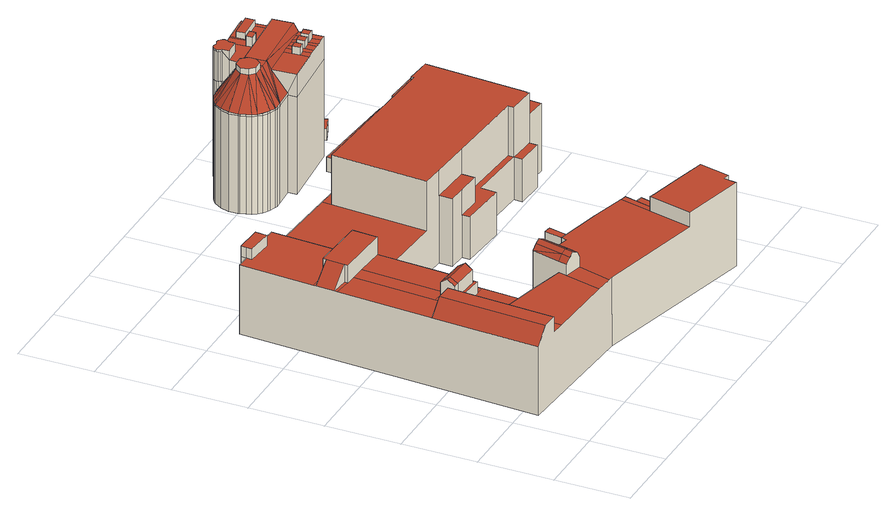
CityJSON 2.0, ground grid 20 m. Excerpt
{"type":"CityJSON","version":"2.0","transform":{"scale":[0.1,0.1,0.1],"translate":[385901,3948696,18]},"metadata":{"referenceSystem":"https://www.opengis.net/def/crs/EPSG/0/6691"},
"CityObjects":{
"building1":{"type":"Building","attributes":{"name":"都立日比谷高等学校","延べ面積換算係数":"1","大字・町コード":"46","町・丁目コード":"2","13+区市町村コード+大字・町コード+町・丁目コード":"13101046002","class":"3002","usage":"422","measuredHeight":25.4,"storeysAboveGround":5,"storeysBelowGround":1,"LandSlideRiskAttribute.description":"1","LandSlideRiskAttribute.areaType":"1","BuildingDetailAttribute.buildingRoofEdgeArea":5853.77,"BuildingDetailAttribute.fireproofStructureType":"1001","BuildingDetailAttribute.urbanPlanType":"21","BuildingDetailAttribute.areaClassificationType":"22","BuildingDetailAttribute.districtsAndZonesType":"10","BuildingDetailAttribute.landUseType":"214","BuildingDetailAttribute.detailedUsage":"1121","BuildingDetailAttribute.specifiedBuildingCoverageRate":80,"BuildingDetailAttribute.specifiedFloorAreaRate":500,"BuildingDetailAttribute.surveyYear":2021,"BuildingIDAttribute.prefecture":"13","BuildingIDAttribute.city":"13101"},"address":[{"country":"日本","locality":"東京都千代田区永田町二丁目"}],"geometry":[{"type":"Solid","lod":"2","boundaries":[[[[0,1,2,3,4,5,6,7,8,9,10,11,12,13,14,15,16,17,18,19,20,21,22,23,24,25,26,27,28,29,30,31,32,33,34,35,36,37,38,39,40,41,42,43,44,45,46,47,48,49,50,51,52,53,54,55,56,57,58,59,60,61,62]],[[63,64,65,66,67,68,69]],[[70,71,72,73]],[[74,75,76,77,78,79,80]],[[81,82,83,84]],[[85,86,87,88]],[[89,90,91,92,93]],[[94,95,96,97,98,99,100,101,102,103,104,105]],[[106,107,108,109,110,111,112,113,114,115,116,117,118,119]],[[120,121,122]],[[123,124,125,126]],[[123,126,127,128,129,130]],[[131,132,86,85]],[[133,134,135,136]],[[134,137,138,135]],[[139,140,141,142]],[[143,144,145,146]],[[87,86,147]],[[148,149,150,151,152,153,154,155]],[[66,156,157,67]],[[91,90,158,159]],[[160,120,132,131]],[[161,162,163,164,165,166,146,145,167,168,169,170,171]],[[172,173,174,175,125,124,176,177,178,179,180]],[[147,86,181]],[[179,178,182,183]],[[184,185,186,187]],[[86,132,188,181]],[[68,189,190,191]],[[80,79,143,157]],[[192,193,135,138]],[[194,140,139,195,196,197]],[[198,191,190,199]],[[200,120,122]],[[201,142,141,202,203]],[[204,205,206,71,70]],[[207,208,209,210,211]],[[121,120,160,212]],[[213,214,215,216]],[[217,218,219,220,221]],[[222,223,224,225,226,227,228,229]],[[202,230,231,232,130,129,203]],[[233,234,235,236,237,238,239,240,241,242,243,244,245,246]],[[132,120,200,188]],[[135,193,247,136]],[[248,206,205,249]],[[65,64,250,194,197]],[[81,153,152,251,252,82]],[[215,253,254,255,256,257,258,259]],[[231,230,250,64,63]],[[228,227,260,261]],[[101,100,8,7]],[[81,84,30,29,154,153]],[[136,247,230,202]],[[138,137,140,194]],[[257,256,43,42]],[[13,176,124,123,130,232,199,190,189,14]],[[220,219,45,44]],[[208,207,165,164]],[[12,262,224,223,177,176,13]],[[147,61,60,127,126,88,87]],[[242,241,57,56]],[[110,109,215,214]],[[159,158,239,238]],[[209,208,164,163]],[[112,111,263,72]],[[225,224,262,264]],[[133,136,202,141]],[[39,215,259,40]],[[207,211,265,165]],[[10,266,267,264,11]],[[145,77,167]],[[161,171,19,18]],[[196,195,159,238,237]],[[74,80,156,66]],[[170,169,21,20]],[[118,117,83,82]],[[213,216,38,37]],[[33,249,205,204,34]],[[236,235,49,48]],[[9,99,98,266,10]],[[95,94,2,1]],[[1,0,172,180,95]],[[258,257,42,41]],[[150,149,26,25]],[[241,240,58,57]],[[93,92,203,129]],[[104,103,5,4]],[[35,73,72,263,36]],[[63,198,199,232,231]],[[173,172,0,62]],[[152,151,167]],[[17,265,211,210,162,161,18]],[[143,79,144]],[[73,35,34,204,70]],[[69,68,191]],[[180,179,183,186,185,96,95]],[[245,244,54,53]],[[246,245,53,52]],[[183,182,187,186]],[[260,267,266,98]],[[148,155,28,27]],[[100,99,9,8]],[[103,102,6,5]],[[156,80,157]],[[79,78,145,144]],[[196,75,74,66,65,197]],[[217,221,256,255]],[[235,234,50,49]],[[167,151,23]],[[237,236,48,47]],[[223,222,178,177]],[[185,184,97,96]],[[89,93,129,128]],[[249,33,32,116,115,248]],[[107,106,219,218]],[[193,192,250,230,247]],[[192,138,194,250]],[[226,225,264,267]],[[43,256,221,220,44]],[[268,196,237,47,46,251]],[[165,265,17,16]],[[169,168,22,21]],[[171,170,20,19]],[[251,46,45,219,106,119,252]],[[92,91,201,203]],[[239,158,90,89,59,58,240]],[[222,229,182,178]],[[67,157,143,146,166,15,14,189,68]],[[201,91,159,195,139,142]],[[244,243,55,54]],[[216,215,39,38]],[[122,121,175,174]],[[77,152,167]],[[254,253,108,107,218]],[[114,113,71,206]],[[94,105,3,2]],[[229,228,261,182]],[[218,217,255,254]],[[31,83,117,116,32]],[[59,89,128,127,60]],[[77,76,268,251,152]],[[155,154,29,28]],[[166,165,16,15]],[[227,226,267,260]],[[23,151,24]],[[243,242,56,55]],[[181,188,200,122,174,173,62,61,147]],[[191,198,63,69]],[[102,101,7,6]],[[151,150,25,24]],[[109,108,253,215]],[[131,85,88,126,125,212,160]],[[97,184,261,260,98]],[[78,77,145]],[[182,261,184,187]],[[168,167,23,22]],[[113,112,72,71]],[[213,37,36,263,111,110,214]],[[105,104,4,3]],[[233,246,52,51]],[[84,83,31,30]],[[210,209,163,162]],[[149,148,27,26]],[[119,118,82,252]],[[234,233,51,50]],[[115,114,206,248]],[[259,258,41,40]],[[264,262,12,11]],[[134,133,141,140,137]],[[76,75,196,268]],[[121,212,125,175]]]],"semantics":{"surfaces":[{"type":"GroundSurface"},{"type":"RoofSurface"},{"type":"WallSurface"}],"values":[[0,1,1,1,1,1,1,1,1,1,1,1,1,1,1,1,1,1,1,1,1,1,1,1,1,1,1,1,1,1,1,1,1,1,1,1,1,1,1,1,1,1,1,1,1,1,1,1,1,1,2,2,2,2,2,2,2,2,2,2,2,2,2,2,2,2,2,2,2,2,2,2,2,2,2,2,2,2,2,2,2,2,2,2,2,2,2,2,2,2,2,2,2,2,2,2,2,2,2,2,2,2,2,2,2,2,2,2,2,2,2,2,2,2,2,2,2,2,2,2,2,2,2,2,2,2,2,2,2,2,2,2,2,2,2,2,2,2,2,2,2,2,2,2,2,2,2,2,2,2,2,2,2,2,2,2,2,2,2,2,2,2,2,2,2,2,2,2,2,2,2,2]]}}]},
"building2":{"type":"Building","attributes":{"延べ面積換算係数":"1","大字・町コード":"46","町・丁目コード":"2","13+区市町村コード+大字・町コード+町・丁目コード":"13101046002","class":"3002","usage":"401","measuredHeight":36.8,"storeysAboveGround":6,"storeysBelowGround":1,"RiverFloodingRiskAttribute.description":"10","RiverFloodingRiskAttribute.rank":"1","RiverFloodingRiskAttribute.depth":0.04,"RiverFloodingRiskAttribute.adminType":"2","RiverFloodingRiskAttribute.scale":"2","BuildingDetailAttribute.buildingRoofEdgeArea":596.88,"BuildingDetailAttribute.fireproofStructureType":"1001","BuildingDetailAttribute.urbanPlanType":"21","BuildingDetailAttribute.areaClassificationType":"22","BuildingDetailAttribute.districtsAndZonesType":"10","BuildingDetailAttribute.landUseType":"212","BuildingDetailAttribute.detailedUsage":"1210","BuildingDetailAttribute.specifiedBuildingCoverageRate":80,"BuildingDetailAttribute.specifiedFloorAreaRate":500,"BuildingDetailAttribute.surveyYear":2021,"BuildingIDAttribute.prefecture":"13","BuildingIDAttribute.city":"13101"},"address":[{"country":"日本","locality":"東京都千代田区永田町二丁目"}],"geometry":[{"type":"Solid","lod":"2","boundaries":[[[[269,270,271,272,273,274,275,276,277,278,279,280,281,282,283,284,285,286,287,288,289,290,291,292,293,294,295,296,297,298,299,300,301,302,303,304,305,306,307,308,309,310,311,312,313,314,315,316,317]],[[318,319,320]],[[321,322,323]],[[324,321,323]],[[325,326,327,328]],[[329,330,331]],[[332,333,334,335,336,337,338,339,340,341,342,343,344,345,346,347,348,349,350,351,352]],[[353,329,354]],[[355,356,357,358]],[[359,354,329]],[[318,360,319]],[[361,318,320]],[[362,363,364,365]],[[366,359,367]],[[368,331,369]],[[370,371,320]],[[353,372,329]],[[373,374,375,376]],[[366,377,359]],[[378,379,380]],[[381,382,383]],[[361,320,371]],[[384,385,386,355,358,328,327,387]],[[384,387,388,389]],[[390,391,392]],[[366,393,377]],[[394,391,390]],[[395,396,397,373,376,398,399,400]],[[401,402,397,396]],[[354,359,377]],[[403,320,404]],[[405,399,398,406]],[[407,408,409,410]],[[411,378,380]],[[366,367,360,318,361,383,393]],[[392,391,412]],[[413,414,415,416]],[[417,418,419,420]],[[371,421,385,384,389,422,423,381,361]],[[424,331,368,323]],[[425,426,427,405,406,428]],[[429,411,380]],[[422,430,431,423]],[[319,379,404]],[[322,380,424]],[[320,319,404]],[[369,331,330]],[[432,433,434,435,436,437,438,439]],[[379,424,380]],[[382,440,393,383]],[[389,388,326,325,441,442,430,422]],[[395,400,427,426]],[[443,444,442,441]],[[445,446,447,448]],[[372,330,329]],[[385,421,449,386]],[[361,381,383]],[[357,356,449,421,371,450]],[[378,404,379]],[[401,451,452,453,454,455,456,390,375,374,402]],[[322,424,323]],[[423,431,444,443,457,381]],[[458,323,368,459]],[[460,341,340,461]],[[462,370,320,463]],[[278,464,465,279]],[[307,466,467,308]],[[306,468,466,307]],[[280,469,470,281]],[[444,409,408,442]],[[471,472,473,474]],[[388,420,419,326]],[[475,372,353,476]],[[295,477,478,296]],[[456,344,343,479]],[[283,459,480,284]],[[481,342,341,460]],[[304,474,482,305]],[[483,450,370,462]],[[309,484,485,310]],[[463,320,403,486]],[[315,487,488,316]],[[296,478,489,297]],[[490,330,372,475]],[[478,461,491,489]],[[327,418,417,387]],[[457,492,381]],[[316,488,493,317]],[[459,368,369,480]],[[470,324,323,458]],[[456,394,390]],[[405,415,414,399]],[[282,458,459,283]],[[494,454,453,495]],[[449,363,362,386]],[[285,490,475,286]],[[317,493,492,269]],[[299,496,497,300]],[[387,417,420,388]],[[300,497,498,301]],[[491,339,338,499]],[[484,500,501,485]],[[367,437,436,360]],[[502,354,377,392]],[[472,333,332,473]],[[273,486,503,274]],[[504,350,349,505]],[[331,432,439,329]],[[312,506,494,313]],[[497,507,508,498]],[[509,351,350,504]],[[279,465,469,280]],[[311,510,506,312]],[[464,380,322,465]],[[479,343,342,481]],[[305,482,468,306]],[[501,347,346,511]],[[467,505,500,484]],[[297,489,512,298]],[[455,345,344,456]],[[440,382,428]],[[391,394,292,291,513]],[[440,428,406,398,376,375,390,393]],[[382,381,428]],[[313,494,495,314]],[[286,475,476,287]],[[377,390,392]],[[270,483,462,271]],[[500,348,347,501]],[[489,491,499,512]],[[302,514,471,303]],[[515,479,481,516]],[[482,517,509,468]],[[281,470,458,282]],[[505,349,348,500]],[[498,508,518,514]],[[486,403,404,503]],[[519,337,336,507]],[[492,425,381]],[[511,346,345,455]],[[292,394,515,293]],[[520,411,429,521]],[[521,429,380,464]],[[298,512,496,299]],[[487,452,451,488]],[[468,509,504,466]],[[271,462,463,272]],[[326,419,418,327]],[[288,502,392,289]],[[465,322,321,469]],[[512,499,519,496]],[[287,476,502,288]],[[495,453,452,487]],[[507,336,335,508]],[[461,340,339,491]],[[485,501,511,510]],[[294,516,477,295]],[[355,365,364,356]],[[517,352,351,509]],[[442,408,407,430]],[[508,335,334,518]],[[374,446,445,402]],[[319,435,434,379]],[[496,519,507,497]],[[424,433,432,331]],[[356,364,363,449]],[[397,448,447,373]],[[402,445,448,397]],[[506,455,454,494]],[[276,520,521,277]],[[477,460,461,478]],[[499,338,337,519]],[[393,390,377]],[[275,522,520,276]],[[474,473,517,482]],[[277,521,464,278]],[[329,439,438,359]],[[394,456,479,515]],[[391,513,291,290,412]],[[510,511,455,506]],[[469,321,324,470]],[[400,413,416,427]],[[516,481,460,477]],[[381,425,428]],[[303,471,474,304]],[[431,410,409,444]],[[289,392,412,290]],[[284,480,490,285]],[[360,436,435,319]],[[293,515,516,294]],[[272,463,486,273]],[[466,504,505,467]],[[427,416,415,405]],[[493,425,492]],[[488,451,401,396,395,426,425,493]],[[373,447,446,374]],[[430,407,410,431]],[[473,332,352,517]],[[514,518,472,471]],[[310,485,510,311]],[[399,414,413,400]],[[359,438,437,367]],[[476,353,354,502]],[[386,362,365,355]],[[480,369,330,490]],[[301,498,514,302]],[[314,495,487,315]],[[492,457,443,441,325,328,358,357,450,483]],[[503,404,378,522]],[[274,503,522,275]],[[522,378,411,520]],[[269,492,483,270]],[[308,467,484,309]],[[379,434,433,424]],[[518,334,333,472]],[[370,450,371]]]],"semantics":{"surfaces":[{"type":"GroundSurface"},{"type":"RoofSurface"},{"type":"WallSurface"}],"values":[[0,1,1,1,1,1,1,1,1,1,1,1,1,1,1,1,1,1,1,1,1,1,1,1,1,1,1,1,1,1,1,1,1,1,1,1,1,1,1,1,1,1,1,1,1,1,1,1,1,1,1,1,1,1,1,1,1,1,1,1,1,1,2,2,2,2,2,2,2,2,2,2,2,2,2,2,2,2,2,2,2,2,2,2,2,2,2,2,2,2,2,2,2,2,2,2,2,2,2,2,2,2,2,2,2,2,2,2,2,2,2,2,2,2,2,2,2,2,2,2,2,2,2,2,2,2,2,2,2,2,2,2,2,2,2,2,2,2,2,2,2,2,2,2,2,2,2,2,2,2,2,2,2,2,2,2,2,2,2,2,2,2,2,2,2,2,2,2,2,2,2,2,2,2,2,2,2,2,2,2,2,2,2,2,2,2,2,2,2,2,2,2,2,2,2,2,2,2,2,2,2,2,2,2,2,2,2,2,2,2,2,2,2,2,2,2]]}}]},
"building3":{"type":"Building","attributes":{"説明注記":"ごみ小屋","大字・町コード":"46","町・丁目コード":"2","13+区市町村コード+大字・町コード+町・丁目コード":"13101046002","class":"3001","usage":"422","measuredHeight":4.2,"storeysAboveGround":9999,"storeysBelowGround":0,"LandSlideRiskAttribute.description":"1","LandSlideRiskAttribute.areaType":"1","BuildingDetailAttribute.buildingRoofEdgeArea":70.46,"BuildingDetailAttribute.fireproofStructureType":"1011","BuildingDetailAttribute.urbanPlanType":"21","BuildingDetailAttribute.areaClassificationType":"22","BuildingDetailAttribute.districtsAndZonesType":"10","BuildingDetailAttribute.landUseType":"214","BuildingDetailAttribute.detailedUsage":"1121","BuildingDetailAttribute.specifiedBuildingCoverageRate":80,"BuildingDetailAttribute.specifiedFloorAreaRate":500,"BuildingDetailAttribute.surveyYear":2021,"BuildingIDAttribute.prefecture":"13","BuildingIDAttribute.city":"13101"},"address":[{"country":"日本","locality":"東京都千代田区永田町二丁目"}],"geometry":[{"type":"Solid","lod":"2","boundaries":[[[[523,524,525,526,527,528]],[[529,530,531,532,533,534]],[[527,533,532,528]],[[523,531,530,524]],[[524,530,529,525]],[[525,529,534,526]],[[526,534,533,527]],[[528,532,531,523]]]],"semantics":{"surfaces":[{"type":"GroundSurface"},{"type":"RoofSurface"},{"type":"WallSurface"}],"values":[[0,1,2,2,2,2,2,2]]}}]},
"building4":{"type":"Building","attributes":{"説明注記":"給水タンク","大字・町コード":"46","町・丁目コード":"2","13+区市町村コード+大字・町コード+町・丁目コード":"13101046002","class":"3001","usage":"412","measuredHeight":-9999,"storeysAboveGround":9999,"storeysBelowGround":0,"RiverFloodingRiskAttribute.description":"10","RiverFloodingRiskAttribute.rank":"1","RiverFloodingRiskAttribute.depth":0.04,"RiverFloodingRiskAttribute.adminType":"2","RiverFloodingRiskAttribute.scale":"2","LandSlideRiskAttribute.description":"1","LandSlideRiskAttribute.areaType":"1","BuildingDetailAttribute.buildingRoofEdgeArea":14.58,"BuildingDetailAttribute.fireproofStructureType":"1011","BuildingDetailAttribute.urbanPlanType":"21","BuildingDetailAttribute.areaClassificationType":"22","BuildingDetailAttribute.districtsAndZonesType":"10","BuildingDetailAttribute.landUseType":"211","BuildingDetailAttribute.detailedUsage":"1320","BuildingDetailAttribute.specifiedBuildingCoverageRate":80,"BuildingDetailAttribute.specifiedFloorAreaRate":500,"BuildingDetailAttribute.surveyYear":2021,"BuildingIDAttribute.prefecture":"13","BuildingIDAttribute.city":"13101"},"address":[{"country":"日本","locality":"東京都千代田区永田町二丁目"}],"geometry":[{"type":"Solid","lod":"2","boundaries":[[[[535,536,537,538]],[[539,540,541,542]],[[538,539,542,535]],[[537,540,539,538]],[[536,541,540,537]],[[535,542,541,536]]]],"semantics":{"surfaces":[{"type":"GroundSurface"},{"type":"RoofSurface"},{"type":"WallSurface"}],"values":[[0,1,2,2,2,2]]}}]}
},
"vertices":[
[494,301,41],[621,273,41],[639,350,41],[654,347,41],[673,427,41],[692,424,41],[673,342,41],[911,285,41],[889,202,41],[899,199,41],[862,35,41],[845,39,41],[839,4,41],[376,115,41],[9,137,41],[57,941,41],[94,939,41],[95,954,41],[174,950,41],[173,940,41],[229,936,41],[219,768,41],[228,767,41],[226,733,41],[234,733,41],[245,914,41],[240,914,41],[242,949,41],[251,948,41],[251,953,41],[577,933,41],[576,908,41],[924,886,41],[928,945,41],[1066,936,41],[1045,609,41],[973,614,41],[971,584,41],[895,589,41],[897,612,41],[734,623,41],[731,581,41],[600,590,41],[601,611,41],[553,614,41],[555,650,41],[240,670,41],[240,664,41],[263,662,41],[262,646,41],[319,642,41],[318,628,41],[312,628,41],[311,597,41],[316,597,41],[315,580,41],[308,580,41],[296,387,41],[249,390,41],[242,264,41],[345,239,41],[365,316,41],[490,286,41],[104,418,230],[106,452,230],[119,672,230],[91,673,230],[41,677,230],[26,423,230],[60,420,230],[1063,878,227],[992,882,227],[975,614,227],[1045,609,227],[91,673,278],[240,664,278],[240,670,278],[244,732,278],[95,740,278],[95,731,278],[92,682,278],[516,937,158],[515,912,158],[576,908,158],[577,933,158],[352,214,274],[357,237,274],[345,239,260],[340,217,260],[242,264,198],[249,394,198],[223,396,198],[143,401,198],[135,289,198],[639,350,120],[621,273,120],[810,223,120],[790,139,120],[881,117,120],[899,199,120],[889,202,120],[911,285,120],[673,342,120],[692,424,120],[673,427,120],[654,347,120],[555,650,295],[668,643,295],[898,628,295],[897,612,295],[973,607,295],[973,614,295],[975,614,295],[992,882,295],[993,888,295],[924,893,295],[924,886,295],[576,908,295],[515,912,295],[498,654,295],[386,230,274],[393,228,260],[412,305,260],[314,119,230],[363,116,230],[387,205,230],[340,217,230],[345,239,230],[242,264,230],[135,289,230],[125,130,230],[365,211,282],[370,234,282],[215,405,265],[217,424,278],[144,430,278],[143,410,265],[218,444,265],[146,449,265],[226,443,230],[218,444,230],[215,405,230],[224,405,230],[45,735,230],[95,731,230],[95,740,230],[45,742,230],[365,316,260],[242,949,158],[240,914,158],[245,914,158],[234,733,158],[244,732,158],[257,953,158],[251,953,158],[251,948,158],[92,682,230],[42,685,230],[256,499,198],[230,501,198],[380,207,274],[174,950,230],[167,950,230],[165,919,230],[93,924,230],[94,939,230],[57,941,230],[226,733,230],[228,767,230],[219,768,230],[229,936,230],[173,940,230],[494,301,230],[490,286,230],[412,305,230],[393,228,230],[376,115,230],[666,45,230],[694,162,230],[715,248,230],[621,273,230],[376,314,274],[710,158,230],[731,244,230],[790,139,140],[810,223,140],[731,244,140],[710,158,140],[389,311,282],[9,137,230],[43,135,272],[60,420,272],[131,450,265],[130,431,278],[146,449,230],[230,501,230],[240,664,230],[160,669,230],[104,418,272],[87,133,272],[404,307,274],[223,396,230],[143,410,230],[143,401,230],[1066,936,227],[996,941,227],[993,888,227],[94,939,260],[93,924,260],[165,919,260],[167,950,260],[95,954,260],[387,205,260],[971,584,158],[973,607,158],[897,612,158],[895,589,158],[666,607,227],[668,643,227],[555,650,227],[553,614,227],[601,611,227],[694,162,270],[666,45,270],[839,4,270],[845,39,270],[862,35,270],[881,117,270],[790,139,270],[710,158,270],[129,411,230],[104,413,230],[87,133,230],[318,628,158],[319,642,158],[262,646,158],[263,662,158],[240,664,158],[230,501,158],[256,499,158],[249,390,158],[296,387,158],[308,580,158],[315,580,158],[316,597,158],[311,597,158],[312,628,158],[129,411,265],[924,893,227],[928,945,227],[131,450,230],[240,670,158],[498,654,158],[898,628,158],[668,643,158],[666,607,158],[601,611,158],[600,590,158],[731,581,158],[734,623,158],[881,117,230],[790,139,230],[839,4,230],[973,614,227],[845,39,230],[95,954,230],[862,35,120],[862,35,230],[240,670,230],
[934,1125,12],[747,1110,12],[746,1133,12],[694,1129,12],[677,1128,12],[670,1130,12],[653,1136,12],[646,1140,12],[635,1147,12],[626,1157,12],[618,1167,12],[614,1181,12],[609,1195,12],[609,1200,12],[607,1224,12],[614,1246,12],[627,1267,12],[633,1272,12],[645,1281,12],[663,1288,12],[681,1290,12],[733,1294,12],[734,1283,12],[740,1283,12],[739,1301,12],[737,1303,12],[734,1308,12],[733,1312,12],[734,1318,12],[737,1323,12],[742,1327,12],[747,1328,12],[752,1327,12],[758,1325,12],[762,1327,12],[768,1329,12],[774,1328,12],[779,1324,12],[782,1320,12],[784,1314,12],[783,1308,12],[781,1305,12],[779,1303,12],[780,1287,12],[784,1287,12],[782,1307,12],[796,1309,12],[795,1324,12],[918,1334,12],[716,1185,364],[702,1185,364],[694,1129,286],[614,1181,286],[618,1167,286],[609,1200,286],[609,1195,286],[885,1121,343],[883,1145,343],[864,1143,343],[866,1120,343],[676,1236,364],[627,1267,286],[662,1218,364],[768,1329,368],[762,1327,368],[758,1325,368],[752,1327,368],[747,1328,368],[742,1327,368],[737,1323,368],[734,1318,368],[733,1312,368],[734,1308,368],[737,1303,368],[739,1301,368],[740,1283,368],[780,1287,368],[779,1303,368],[781,1305,368],[783,1308,368],[784,1314,368],[782,1320,368],[779,1324,368],[774,1328,368],[645,1281,286],[663,1288,286],[850,1142,343],[832,1140,343],[834,1117,343],[852,1119,343],[700,1237,364],[715,1202,364],[742,1185,364],[849,1162,364],[831,1161,364],[832,1140,364],[850,1142,364],[715,1237,364],[715,1220,364],[607,1224,286],[614,1246,286],[746,1133,286],[742,1175,343],[633,1272,286],[842,1261,343],[818,1259,343],[819,1247,343],[843,1249,343],[681,1290,286],[653,1136,286],[678,1184,364],[626,1157,286],[929,1190,343],[928,1202,364],[741,1188,364],[860,1184,343],[847,1184,343],[849,1162,343],[862,1164,343],[881,1166,343],[879,1186,343],[737,1241,343],[734,1283,281],[681,1290,281],[737,1241,364],[740,1283,281],[841,1328,343],[836,1327,343],[841,1277,343],[846,1250,343],[844,1289,343],[842,1313,343],[812,1325,343],[817,1275,343],[677,1128,286],[670,1130,286],[909,1294,343],[912,1255,343],[893,1167,364],[895,1146,364],[914,1148,364],[912,1169,364],[646,1140,286],[733,1294,281],[842,1313,360],[844,1289,360],[909,1294,360],[908,1318,360],[862,1164,364],[864,1143,364],[883,1145,364],[881,1166,364],[829,1182,343],[890,1187,343],[910,1188,343],[664,1198,364],[918,1334,343],[907,1333,343],[908,1318,343],[924,1256,343],[635,1147,286],[893,1167,343],[912,1169,343],[662,1218,380],[664,1198,380],[678,1184,380],[702,1185,380],[715,1202,380],[715,1220,380],[700,1237,380],[676,1236,380],[924,1256,364],[898,1122,343],[895,1146,343],[917,1124,343],[914,1148,343],[817,1275,370],[818,1259,370],[842,1261,370],[841,1277,370],[831,1161,343],[747,1110,343],[795,1324,343],[796,1309,343],[782,1307,343],[784,1287,343],[780,1287,343],[740,1283,343],[934,1125,343],[609,1200,281],[607,1224,281],[734,1308,364],[733,1312,364],[746,1133,281],[694,1129,281],[626,1157,281],[618,1167,281],[782,1320,281],[784,1314,281],[779,1324,281],[614,1181,281],[609,1195,281],[762,1327,281],[762,1327,364],[768,1329,364],[768,1329,281],[633,1272,281],[645,1281,281],[734,1308,281],[733,1312,281],[739,1301,364],[614,1246,281],[737,1303,364],[774,1328,281],[747,1110,281],[783,1308,281],[781,1305,281],[677,1128,281],[796,1309,281],[795,1324,281],[734,1318,281],[627,1267,281],[734,1318,364],[934,1125,281],[918,1334,281],[784,1287,281],[782,1307,281],[742,1327,281],[747,1328,281],[752,1327,281],[737,1323,364],[783,1308,364],[781,1305,364],[663,1288,281],[670,1130,281],[782,1320,364],[784,1314,364],[780,1287,281],[747,1328,364],[752,1327,364],[779,1324,364],[779,1303,281],[779,1303,364],[737,1323,281],[734,1283,272],[758,1325,281],[739,1301,281],[737,1303,281],[774,1328,364],[758,1325,364],[742,1327,364],[646,1140,281],[635,1147,281],[653,1136,281],
[991,983,75],[993,1009,75],[776,1025,75],[778,1046,75],[1034,1027,75],[1031,980,75],[776,1025,114],[993,1009,114],[991,983,114],[1031,980,114],[1034,1027,114],[778,1046,114],
[1010,1153,9],[998,1182,9],[1042,1200,9],[1054,1171,9],[1054,1171,40],[1042,1200,40],[998,1182,40],[1010,1153,40]
]}
